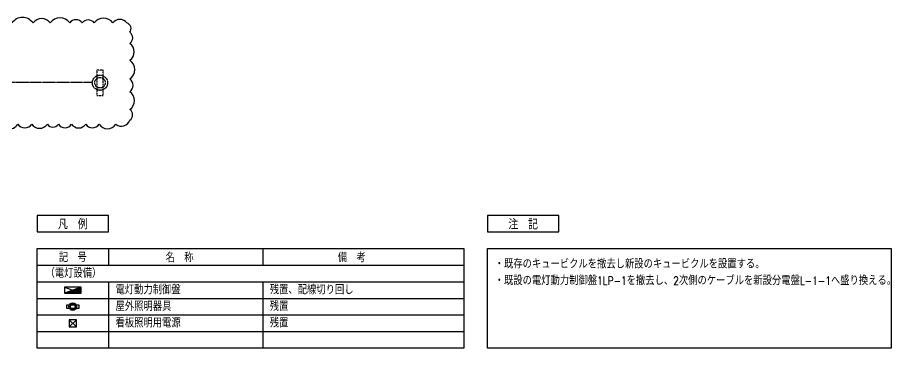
# Model space of a CAD drawing. Header units: millimetres. Extents: x 14514 to 123771, y 2181 to 81590.
# Drawn here: x 64328 to 119678, y 60525 to 81590 of the extents above; entities that cross this region are included whole.
import ezdxf
from ezdxf.enums import TextEntityAlignment as Align

# ---------------------------------------------------------------- set-up
doc = ezdxf.new("R2010")
doc.units = ezdxf.units.MM
doc.header["$LTSCALE"] = 0.2
doc.set_wipeout_variables(frame=1)
doc.linetypes.add('HIDDEN2', pattern=[4.7625, 3.175, -1.5875])
doc.linetypes.add('PHANTOM', pattern=[63.5, 31.75, -6.35, 6.35, -6.35, 6.35, -6.35])
for name, color, linetype in [('1_シンボル', 2, 'Continuous'), ('1_撤去', 1, 'Continuous'), ('1_文字', 3, 'Continuous'), ('1_枠', 7, 'Continuous'), ('1_配線_5', 1, 'PHANTOM')]:
    doc.layers.add(name, color=color, linetype=linetype)
doc.styles.add('L', font='simplex.shx', dxfattribs={"width": 0.8, "bigfont": 'extfont2.shx'})
doc.styles.get("Standard").update_dxf_attribs({"font": 'simplex.shx', "width": 0.8, "bigfont": 'extfont2.shx'})

# ---------------------------------------------------------------- blocks, each defined once
blk = doc.blocks.new('B-電灯動力盤 A')
at = {"linetype": 'ByBlock'}
h = blk.add_hatch(dxfattribs=at)
h.set_pattern_fill('LINE', color=0, style=0)
h.set_pattern_definition([(0, (-9500, -23375), (0, 3.175), [])])
h.paths.add_polyline_path([(350, 250), (-350, 0), (350, 0)])
at = {"color": 0, "linetype": 'ByBlock', "lineweight": -2}
blk.add_line((-350, 250), (350, 0), dxfattribs=at)
at = {"color": 0, "linetype": 'ByBlock'}
for p, q in [((350, 250), (-350, 0)), ((350, 250), (-350, 250)), ((-350, 250), (-350, 0)), ((-350, 0), (350, 0)), ((350, 0), (350, 250))]:
    blk.add_line(p, q, dxfattribs=at)
blk = doc.blocks.new('C-ﾌﾟﾙﾎﾞｯｸｽ')
at = {"color": 0, "linetype": 'ByBlock'}
for p, q in [((-150, 150), (150, -150)), ((150, 150), (-150, -150))]:
    blk.add_line(p, q, dxfattribs=at)
blk.add_lwpolyline([(-150, -150), (150, -150), (150, 150), (-150, 150)], close=True, dxfattribs=at)

msp = doc.modelspace()

# ---------------------------------------------------------------- linework, layer by layer
at = {"layer": '1_シンボル', "linetype": 'HIDDEN2', "lineweight": -3}
msp.add_lwpolyline([(69340, 76662), (69740, 76662), (69740, 78262), (69340, 78262)], close=True, dxfattribs=at)
for radius in [480, 330]:
    msp.add_circle((69540, 77462), radius, dxfattribs=at)
at = {"layer": '1_撤去'}
msp.add_lwpolyline([(63093, 74836, 0.520567), (64346, 74836, 0.520567), (65227, 74836, 0.520567), (66214, 74836, 0.520567), (66911, 74836, 0.520567), (67745, 74836, 0.520567), (68636, 74836, 0.520567), (69477, 74836, 0.520567), (70546, 74836, 0.520567), (71425, 75099, 0.520567), (71425, 75771, 0.520567), (71425, 76892, 0.520567), (71425, 77700, 0.520567), (71425, 78890, 0.520567), (71425, 79951, 0.520567), (71425, 80652, 0.520567), (71230, 81244, 0.520567), (70359, 81244, 0.520567), (69172, 81244, 0.520567), (68412, 81244, 0.520567), (67628, 81244, 0.520567), (66397, 81244, 0.520567), (65308, 81244, 0.520567), (63977, 81244, 0.520567)], format="xyb", dxfattribs=at)
at = {"layer": '1_配線_5', "color": 7, "lineweight": -3}
msp.add_lwpolyline([(69061, 77476), (55020, 77476)], dxfattribs=at)

# ---------------------------------------------------------------- wipeouts: each hides what was drawn before it
msp.add_wipeout([(65420, 69225), (119678, 69225), (119678, 60525), (65420, 60525)])

# ---------------------------------------------------------------- next in the draw order: linework, layer by layer
at = {"layer": '1_シンボル', "color": 7, "lineweight": -3}
msp.add_lwpolyline([(67420, 63400), (67420, 63200), (68220, 63200), (68220, 63400)], close=True, dxfattribs=at)
for radius in [240, 165]:
    msp.add_circle((67820, 63300), radius, dxfattribs=at)
at = {"layer": '1_シンボル', "color": 7, "linetype": 'Continuous', "lineweight": -3}
msp.add_circle((67820, 63300), 150, dxfattribs=at)
at = {"layer": '1_枠', "color": 3, "lineweight": -3}
for p, q in [((70070, 66975), (70070, 65925)), ((79820, 66975), (79820, 65925)), ((70070, 64875), (70070, 60675)), ((79820, 64875), (79820, 60675))]:
    msp.add_line(p, q, dxfattribs=at)
at = {"layer": '1_枠', "lineweight": -3}
for p, q in [((65570, 65925), (92528, 65925)), ((65570, 64875), (92528, 64875)), ((65570, 63825), (92528, 63825)), ((65570, 62775), (92528, 62775)), ((65570, 61725), (92528, 61725))]:
    msp.add_line(p, q, dxfattribs=at)
at = {"layer": '1_枠', "color": 2, "lineweight": -3}
for points in [[(65570, 68025), (70070, 68025), (70070, 69075), (65570, 69075)], [(94028, 68025), (98528, 68025), (98528, 69075), (94028, 69075)], [(65570, 60675), (65570, 66975), (92528, 66975), (92528, 60675), (65570, 60675)], [(119528, 60675), (94028, 60675), (94028, 66975), (119528, 66975)]]:
    msp.add_lwpolyline(points, close=True, dxfattribs=at)

# ---------------------------------------------------------------- next in the draw order: block references
at = {"layer": '1_シンボル', "linetype": 'Continuous', "xscale": 1.5, "yscale": 1.5, "zscale": 1.5}
msp.add_blockref('B-電灯動力盤 A', (67820, 64162), dxfattribs=at)
at = {"layer": '1_シンボル', "color": 7, "lineweight": 0, "xscale": 1.5, "yscale": 1.5, "zscale": 1.5}
msp.add_blockref('C-ﾌﾟﾙﾎﾞｯｸｽ', (67820, 62250), dxfattribs=at)

# ---------------------------------------------------------------- next in the draw order: texts
at = {"layer": '1_文字', "lineweight": -3, "style": 'L', "width": 0.8}
for s, p in [('凡\u3000例', (67820, 68550)), ('注\u3000記', (96278, 68550))]:
    msp.add_text(s, height=600, dxfattribs=at).set_placement(p, align=Align.MIDDLE)
at = {"layer": '1_文字', "lineweight": -3, "width": 0.8}
for s, p in [('記\u3000号', (67820, 66450)), ('名\u3000称', (74570, 66450)), ('備\u3000考', (85445, 66450))]:
    msp.add_text(s, height=525, dxfattribs=at).set_placement(p, align=Align.MIDDLE)
for s, p in [('・既存のキュービクルを撤去し新設のキュービクルを設置する。', (94478, 65722)), ('（電灯設備）', (66095, 65138)), ('・既設の電灯動力制御盤1LP-1を撤去し、2次側のケーブルを新設分電盤L-1-1へ盛り換える。', (94478, 64672)), ('電灯動力制御盤', (70520, 64088)), ('残置、配線切り回し', (80270, 64088)), ('屋外照明器具', (70520, 63038)), ('残置', (80270, 63038)), ('看板照明用電源', (70520, 61988)), ('残置', (80270, 61988))]:
    msp.add_text(s, height=525, dxfattribs=at).set_placement(p)

doc.saveas('drawing.dxf')
